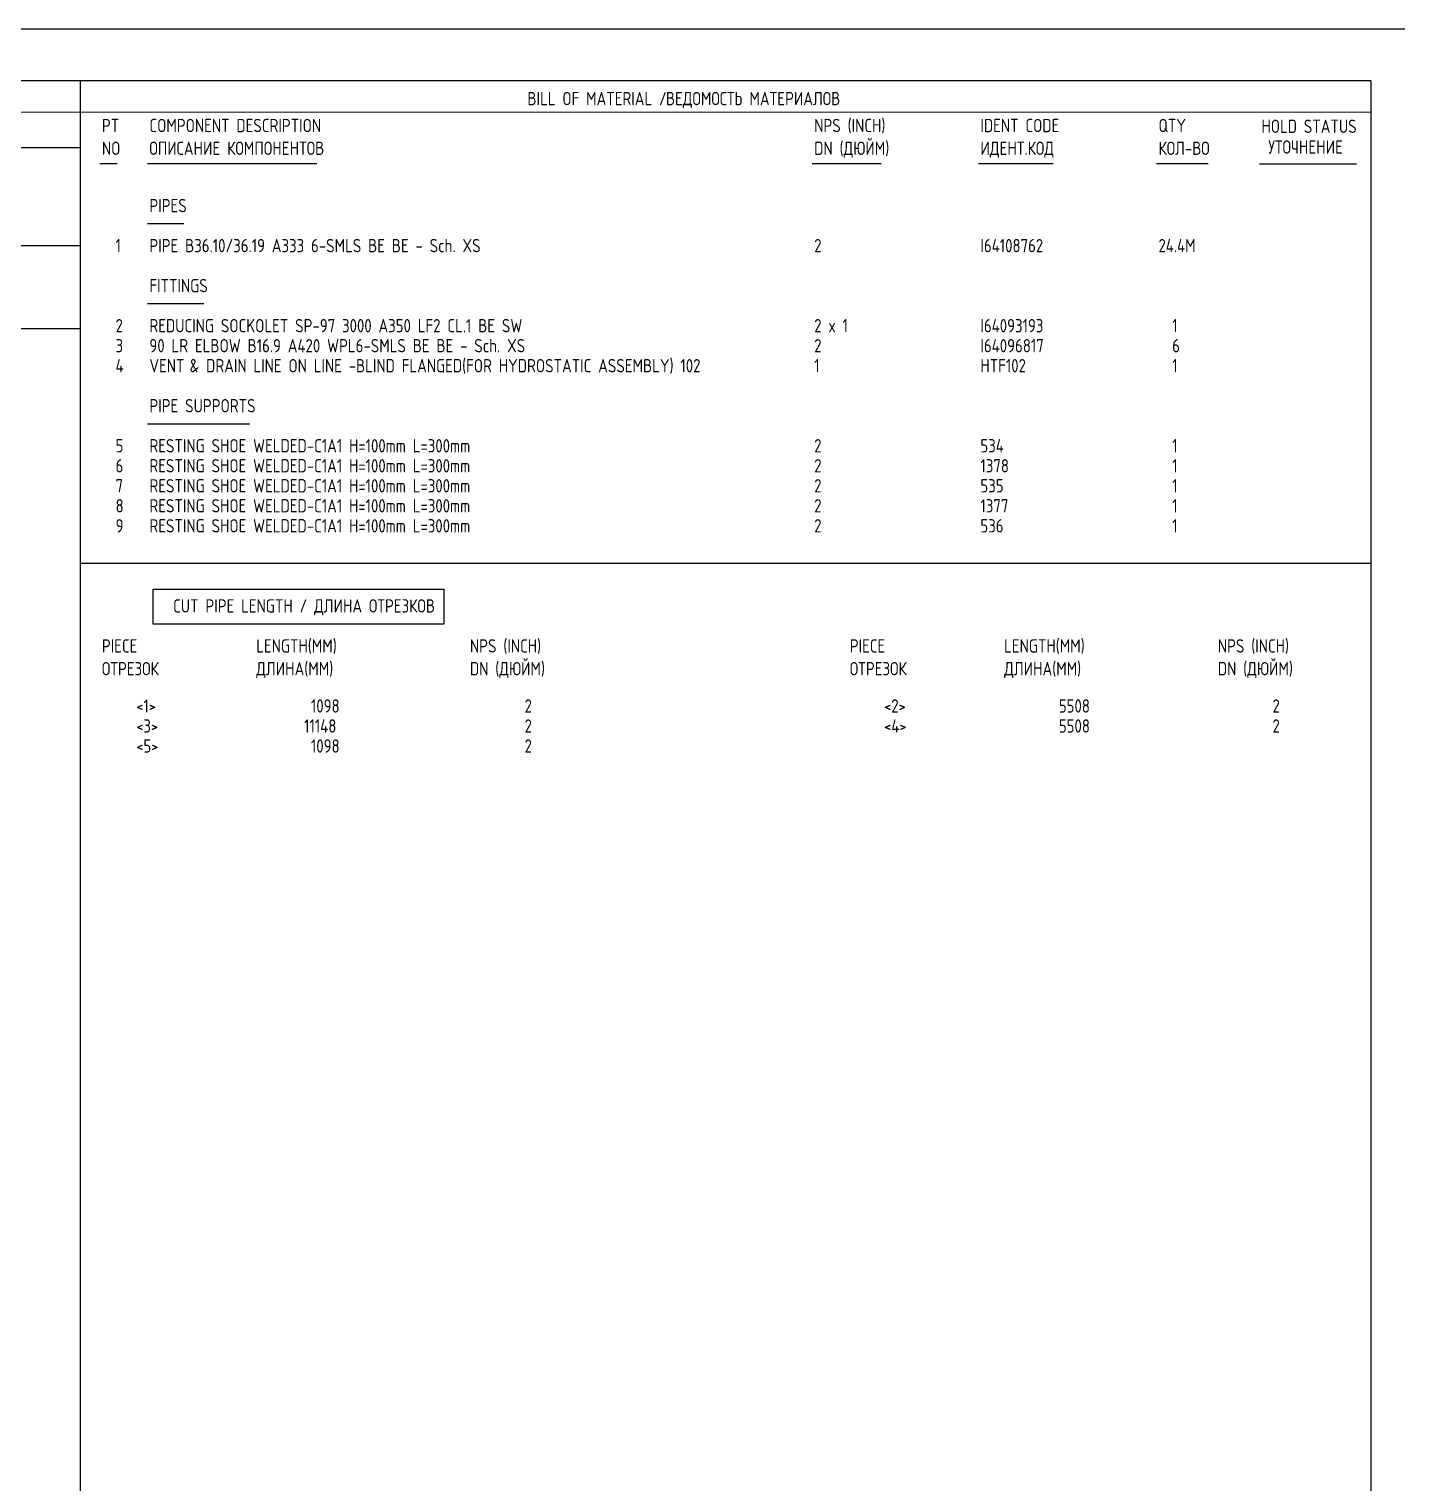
# Model space of a CAD drawing. Extents: x -1005 to 594, y -998 to 420.
# Drawn here: x 395.3 to 594, y 210 to 420 of the extents above; entities that cross this region are included whole.
import ezdxf

# ---------------------------------------------------------------- set-up
doc = ezdxf.new("R2010")
doc.units = 0
doc.styles.add('TTFN17', font='GOST type A')

msp = doc.modelspace()

# ---------------------------------------------------------------- linework, layer by layer
at = {"layer": 'GT_1', "flags": 128}
for points in [[(594, 420), (0, 420)], [(589.1, 412.5), (25.4, 412.5)], [(402.7, 412.5), (402.7, 7.5)], [(589.1, 412.5), (589.1, 7.5)], [(589.1, 408), (162.7, 407.9)], [(190.3, 402.9), (402.7, 402.9)], [(408.046, 400.531), (405.557, 400.531)], [(436.894, 400.531), (412.414, 400.531)], [(518.373, 400.531), (508.414, 400.531)], [(543.202, 400.531), (532.414, 400.531)], [(565.597, 400.531), (558.129, 400.531)], [(587, 400.5), (573, 400.5)], [(417.669, 391.854), (412.414, 391.854)], [(402.7, 388.7), (226.9, 388.7)], [(420.573, 380.289), (412.414, 380.289)], [(402.7, 376.7), (25.4, 376.7)], [(427.211, 362.942), (412.414, 362.942)], [(402.7, 342.863), (589, 342.863)], [(413.271, 339.078), (455.204, 339.078), (455.204, 334.031), (413.271, 334.031), (413.271, 339.078)]]:
    msp.add_lwpolyline(points, dxfattribs=at)

# ---------------------------------------------------------------- texts
at = {"layer": 'GT_1', "style": 'TTFN17'}
for s, p in [('BILL OF MATERIAL /', (467.289, 409)), ('ВЕДОМОСТЬ МАТЕРИАЛОВ', (487.289, 409)), ('PT', (405.846, 405.109)), ('COMPONENT DESCRIPTION', (412.703, 405.109)), ('NPS (INCH)', (508.703, 405.109)), ('IDENT CODE', (532.703, 405.109)), ('QTY', (558.417, 405.109)), ('HOLD STATUS', (573.289, 405)), ('NO', (405.846, 401.822)), ('ОПИСАНИЕ КОМПОНЕНТОВ', (412.703, 401.822)), ('DN (ДЮЙМ)', (508.703, 401.822)), ('ИДЕНТ.КОД', (532.703, 401.822)), ('КОЛ-ВО', (558.417, 401.822)), ('УТОЧНЕНИЕ', (574.289, 402)), ('PIPES', (412.703, 393.544)), ('  1', (405.846, 387.762)), ('PIPE B36.10/36.19 A333 6-SMLS BE BE - Sch. XS', (412.703, 387.762)), ('2', (508.703, 387.762)), ('I64108762', (532.703, 387.762)), ('24.4M', (558.417, 387.762)), ('FITTINGS', (412.703, 381.98)), ('  2', (405.846, 376.197)), ('REDUCING SOCKOLET SP-97 3000 A350 LF2 CL.1 BE SW', (412.703, 376.197)), ('2 x 1', (508.703, 376.197)), ('I64093193', (532.703, 376.197)), ('  1', (558.417, 376.197)), ('  3', (405.846, 373.306)), ('90 LR ELBOW B16.9 A420 WPL6-SMLS BE BE - Sch. XS', (412.703, 373.306)), ('2', (508.703, 373.306)), ('I64096817', (532.703, 373.306)), ('  6', (558.417, 373.306)), ('  4', (405.846, 370.415)), ('VENT', (412.703, 370.415)), ('& DRAIN LINE ON LINE -BLIND FLANGED(FOR HYDROSTATIC ASSEMBLY) 102', (418.513, 370.415)), ('1', (508.703, 370.415)), ('HTF102', (532.703, 370.415)), ('  1', (558.417, 370.415)), ('PIPE SUPPORTS', (412.703, 364.633)), ('  5', (405.846, 358.85)), ('RESTING SHOE WELDED-C1A1 H=100mm L=300mm', (412.703, 358.85)), ('2', (508.703, 358.85)), ('534', (532.703, 358.85)), ('  1', (558.417, 358.85)), ('  6', (405.846, 355.959)), ('RESTING SHOE WELDED-C1A1 H=100mm L=300mm', (412.703, 355.959)), ('2', (508.703, 355.959)), ('1378', (532.703, 355.959)), ('  1', (558.417, 355.959)), ('  7', (405.846, 353.068)), ('RESTING SHOE WELDED-C1A1 H=100mm L=300mm', (412.703, 353.068)), ('2', (508.703, 353.068)), ('535', (532.703, 353.068)), ('  1', (558.417, 353.068)), ('  8', (405.846, 350.177)), ('RESTING SHOE WELDED-C1A1 H=100mm L=300mm', (412.703, 350.177)), ('2', (508.703, 350.177)), ('1377', (532.703, 350.177)), ('  1', (558.417, 350.177)), ('  9', (405.846, 347.286)), ('RESTING SHOE WELDED-C1A1 H=100mm L=300mm', (412.703, 347.286)), ('2', (508.703, 347.286)), ('536', (532.703, 347.286)), ('  1', (558.417, 347.286)), ('CUT PIPE LENGTH / ДЛИНА ОТРЕЗКОВ', (416.132, 335.721)), ('PIECE', (405.846, 329.939)), ('LENGTH(MM)', (428.132, 329.939)), ('NPS (INCH)', (458.989, 329.939)), ('PIECE', (513.846, 329.939)), ('LENGTH(MM)', (536.132, 329.939)), ('NPS (INCH)', (566.989, 329.939)), ('ОТРЕЗОК', (405.846, 326.652)), ('ДЛИНА(MM)', (428.132, 326.652)), ('DN (ДЮЙМ)', (458.989, 326.652)), ('ОТРЕЗОК', (513.846, 326.652)), ('ДЛИНА(MM)', (536.132, 326.652)), ('DN (ДЮЙМ)', (566.989, 326.652)), ('     <1>', (405.846, 321.265)), ('        1098', (428.132, 321.265)), ('        2', (458.989, 321.265)), ('     <2>', (513.846, 321.265)), ('        5508', (536.132, 321.265)), ('        2', (566.989, 321.265)), ('     <3>', (405.846, 318.374)), ('       11148', (428.132, 318.374)), ('        2', (458.989, 318.374)), ('     <4>', (513.846, 318.374)), ('        5508', (536.132, 318.374)), ('        2', (566.989, 318.374)), ('     <5>', (405.846, 315.483)), ('        1098', (428.132, 315.483)), ('        2', (458.989, 315.483))]:
    msp.add_text(s, height=1.925, dxfattribs=at).set_placement(p)

doc.saveas('drawing.dxf')
